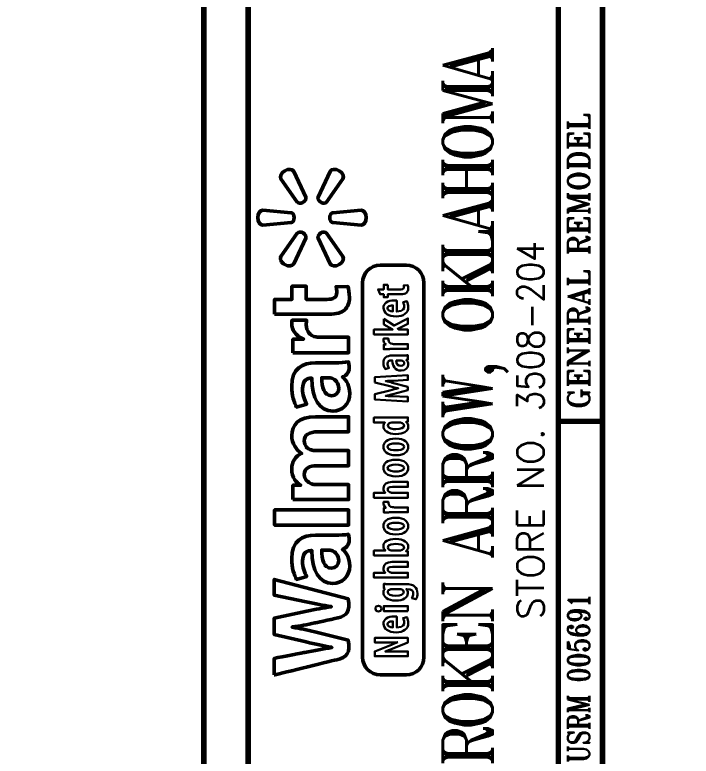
# Model space of a CAD drawing. Header units: inches. Extents: x 0 to 5040, y 0 to 3600.
# Drawn here: x 4582 to 5040, y 2233 to 2736 of the extents above; entities that cross this region are included whole.
import ezdxf

# ---------------------------------------------------------------- set-up
doc = ezdxf.new("R2010")
doc.units = ezdxf.units.IN
doc.header["$LTSCALE"] = 240
doc.header["$MEASUREMENT"] = 0
doc.linetypes.add('XBORDER$0$tb 30x42$0$TB$0$DOT2', pattern=[0.125, 0, -0.125])
doc.layers.get('0').update_dxf_attribs({"linetype": 'CONTINUOUS'})
for name, color, linetype in [('LEADER', 4, 'CONTINUOUS'), ('XBORDER$0$tb 30x42$0$g-anno-symb', 3, 'CONTINUOUS'), ('XBORDER$0$tb 30x42$0$g-anno-text', 2, 'CONTINUOUS')]:
    doc.layers.add(name, color=color, linetype=linetype)
doc.styles.add('XBORDER$0$tb 30x42$0$ROMANS', font='romans.shx')
doc.styles.add('XBORDER$0$tb 30x42$0$ROMANT', font='romant.shx')

# ---------------------------------------------------------------- blocks, each defined once
blk = doc.blocks.new('XBORDER$0$tb 30x42$0$WNM-LOGO')
at = {"color": 0, "linetype": 'ByBlock', "lineweight": 50}
blk.add_lwpolyline([(-0.4451, 0.1429), (-0.4451, 0.3792), (-0.5205, 0.3792), (-0.5205, 0.0081), (-0.4451, 0.0081)], close=True, dxfattribs=at)
at = {"color": 0, "linetype": 'ByBlock', "lineweight": 30}
blk.add_lwpolyline([(-0.9526, -0.2898), (-0.9278, -0.2898), (-0.9278, -0.1686), (-0.9526, -0.1686), (-0.9526, -0.2898)], dxfattribs=at)
at = {"color": 0, "linetype": 'ByBlock', "lineweight": 50}
for points, knots in [([(1.0227, 0.2806), (1.0354, 0.2806), (1.0459, 0.2872), (1.0473, 0.2957), (1.0473, 0.2957), (1.0599, 0.4382), (1.0599, 0.4382), (1.0599, 0.4523), (1.0434, 0.4639), (1.0227, 0.4639), (1.0019, 0.4639), (0.9855, 0.4523), (0.9855, 0.4382), (0.9855, 0.4382), (0.998, 0.2957), (0.998, 0.2957), (0.9994, 0.2872), (1.0099, 0.2806), (1.0227, 0.2806), (1.0227, 0.2806), (1.0227, 0.2806), (1.0227, 0.2806)], [0, 0, 0, 0, 1, 1, 1, 2, 2, 2, 3, 3, 3, 4, 4, 4, 5, 5, 5, 6, 6, 6, 7, 7, 7, 7]), ([(-1.2733, 0.3808), (-1.2733, 0.3808), (-1.2074, 0.1108), (-1.1969, 0.067), (-1.1847, 0.0158), (-1.1626, -0.003), (-1.0988, 0.0097), (-1.0988, 0.0097), (-1.0576, 0.1771), (-1.0576, 0.1771), (-1.0472, 0.2187), (-1.0402, 0.2483), (-1.0335, 0.2906), (-1.0335, 0.2906), (-1.0323, 0.2906), (-1.0323, 0.2906), (-1.0276, 0.2479), (-1.0209, 0.2185), (-1.0123, 0.1769), (-1.0123, 0.1769), (-0.9955, 0.1009), (-0.987, 0.061), (-0.9784, 0.0211), (-0.9544, -0.004), (-0.892, 0.0097), (-0.892, 0.0097), (-0.7939, 0.3808), (-0.7939, 0.3808), (-0.7939, 0.3808), (-0.8731, 0.3808), (-0.8731, 0.3808), (-0.8731, 0.3808), (-0.9066, 0.2204), (-0.9066, 0.2204), (-0.9156, 0.1736), (-0.9237, 0.1372), (-0.93, 0.0944), (-0.93, 0.0944), (-0.9312, 0.0944), (-0.9312, 0.0944), (-0.9369, 0.1367), (-0.9441, 0.1718), (-0.9533, 0.2172), (-0.9533, 0.2172), (-0.9881, 0.3808), (-0.9881, 0.3808), (-0.9881, 0.3808), (-1.0706, 0.3808), (-1.0706, 0.3808), (-1.0706, 0.3808), (-1.1079, 0.2214), (-1.1079, 0.2214), (-1.1185, 0.1729), (-1.1284, 0.1339), (-1.1346, 0.0926), (-1.1346, 0.0926), (-1.1358, 0.0926), (-1.1358, 0.0926), (-1.1422, 0.1314), (-1.1508, 0.1806), (-1.1601, 0.2275), (-1.1601, 0.2275), (-1.1822, 0.3415), (-1.19, 0.3808), (-1.19, 0.3808), (-1.2733, 0.3808), (-1.2733, 0.3808)], [0, 0, 0, 0, 1, 1, 1, 2, 2, 2, 3, 3, 3, 4, 4, 4, 5, 5, 5, 6, 6, 6, 7, 7, 7, 8, 8, 8, 9, 9, 9, 10, 10, 10, 11, 11, 11, 12, 12, 12, 13, 13, 13, 14, 14, 14, 15, 15, 15, 16, 16, 16, 17, 17, 17, 18, 18, 18, 19, 19, 19, 20, 20, 20, 21, 21, 21, 22, 22, 22, 22]), ([(0.5381, 0.3788), (0.5381, 0.3432), (0.5381, 0.1072), (0.5381, 0.1072), (0.5381, 0.0695), (0.5453, 0.043), (0.5605, 0.0269), (0.5737, 0.0127), (0.5956, 0.0036), (0.6218, 0.0036), (0.6441, 0.0036), (0.666, 0.0078), (0.6764, 0.0116), (0.6764, 0.0116), (0.6754, 0.0706), (0.6754, 0.0706), (0.6677, 0.0687), (0.6589, 0.0672), (0.6467, 0.0672), (0.6211, 0.0672), (0.6124, 0.0836), (0.6124, 0.1175), (0.6124, 0.1175), (0.6124, 0.2202), (0.6124, 0.2202), (0.6124, 0.2202), (0.6781, 0.2202), (0.6781, 0.2202), (0.6781, 0.2202), (0.6781, 0.2921), (0.6781, 0.2921), (0.6781, 0.2921), (0.6124, 0.2921), (0.6124, 0.2921), (0.6124, 0.2921), (0.6124, 0.3788), (0.6124, 0.3788), (0.6124, 0.3788), (0.5381, 0.3788), (0.5381, 0.3788)], [0, 0, 0, 0, 1, 1, 1, 2, 2, 2, 3, 3, 3, 4, 4, 4, 5, 5, 5, 6, 6, 6, 7, 7, 7, 8, 8, 8, 9, 9, 9, 10, 10, 10, 11, 11, 11, 12, 12, 12, 13, 13, 13, 13]), ([(0.9456, 0.236), (0.952, 0.247), (0.9515, 0.2595), (0.9448, 0.265), (0.9448, 0.265), (0.8277, 0.3471), (0.8277, 0.3471), (0.8155, 0.3542), (0.7972, 0.3457), (0.7868, 0.3277), (0.7765, 0.3097), (0.7782, 0.2897), (0.7905, 0.2827), (0.7905, 0.2827), (0.9201, 0.2223), (0.9201, 0.2223), (0.9282, 0.2193), (0.9393, 0.225), (0.9456, 0.2361), (0.9456, 0.2361), (0.9456, 0.236), (0.9456, 0.236)], [0, 0, 0, 0, 1, 1, 1, 2, 2, 2, 3, 3, 3, 4, 4, 4, 5, 5, 5, 6, 6, 6, 7, 7, 7, 7]), ([(1.0997, 0.2361), (1.1061, 0.225), (1.117, 0.2193), (1.1252, 0.2223), (1.1252, 0.2223), (1.2549, 0.2827), (1.2549, 0.2827), (1.2671, 0.2897), (1.2689, 0.3097), (1.2584, 0.3277), (1.2481, 0.3457), (1.2299, 0.3542), (1.2177, 0.3471), (1.2177, 0.3471), (1.1006, 0.265), (1.1006, 0.265), (1.0938, 0.2595), (1.0933, 0.247), (1.0997, 0.236), (1.0997, 0.236), (1.0997, 0.2361), (1.0997, 0.2361)], [0, 0, 0, 0, 1, 1, 1, 2, 2, 2, 3, 3, 3, 4, 4, 4, 5, 5, 5, 6, 6, 6, 7, 7, 7, 7]), ([(-0.5715, 0.1746), (-0.5715, 0.2377), (-0.5984, 0.2933), (-0.6895, 0.2933), (-0.7364, 0.2933), (-0.7735, 0.2801), (-0.7937, 0.2684), (-0.7937, 0.2684), (-0.7789, 0.2177), (-0.7789, 0.2177), (-0.7604, 0.2294), (-0.7309, 0.239), (-0.7029, 0.239), (-0.6567, 0.2392), (-0.6491, 0.2129), (-0.6491, 0.196), (-0.6491, 0.196), (-0.6491, 0.1921), (-0.6491, 0.1921), (-0.7499, 0.1922), (-0.8136, 0.1573), (-0.8136, 0.0863), (-0.8136, 0.0429), (-0.7812, 0.0022), (-0.7248, 0.0022), (-0.6901, 0.0022), (-0.6611, 0.016), (-0.6437, 0.0382), (-0.6437, 0.0382), (-0.642, 0.0382), (-0.642, 0.0382), (-0.642, 0.0382), (-0.6305, -0.0099), (-0.567, 0.0085), (-0.5704, 0.0285), (-0.5715, 0.0499), (-0.5715, 0.0756), (-0.5715, 0.0756), (-0.5715, 0.1746), (-0.5715, 0.1746)], [0, 0, 0, 0, 1, 1, 1, 2, 2, 2, 3, 3, 3, 4, 4, 4, 5, 5, 5, 6, 6, 6, 7, 7, 7, 8, 8, 8, 9, 9, 9, 10, 10, 10, 11, 11, 11, 12, 12, 12, 13, 13, 13, 13]), ([(-0.3929, 0.2869), (-0.3929, 0.2869), (-0.3929, 0.0081), (-0.3929, 0.0081), (-0.3929, 0.0081), (-0.3172, 0.0081), (-0.3172, 0.0081), (-0.3172, 0.0081), (-0.3172, 0.1716), (-0.3172, 0.1716), (-0.3172, 0.1793), (-0.3162, 0.1874), (-0.3136, 0.1944), (-0.3073, 0.2109), (-0.292, 0.2302), (-0.2675, 0.2302), (-0.237, 0.2302), (-0.2226, 0.2043), (-0.2226, 0.167), (-0.2226, 0.167), (-0.2226, 0.0081), (-0.2226, 0.0081), (-0.2226, 0.0081), (-0.1469, 0.0081), (-0.1469, 0.0081), (-0.1469, 0.0081), (-0.1469, 0.1736), (-0.1469, 0.1736), (-0.1469, 0.1809), (-0.146, 0.1897), (-0.1438, 0.1962), (-0.1376, 0.2149), (-0.1211, 0.2302), (-0.0983, 0.2302), (-0.0674, 0.2302), (-0.0525, 0.2047), (-0.0525, 0.1609), (-0.0525, 0.1609), (-0.0525, 0.0431), (-0.0525, 0.0081), (-0.0525, 0.0081), (0.0233, 0.0081), (0.0233, 0.0081), (0.0233, 0.0081), (0.0233, 0.1723), (0.0233, 0.1723), (0.0233, 0.2589), (-0.0207, 0.2932), (-0.0703, 0.2932), (-0.0924, 0.2932), (-0.1097, 0.2877), (-0.1254, 0.278), (-0.1386, 0.2699), (-0.1504, 0.2585), (-0.1607, 0.2433), (-0.1607, 0.2433), (-0.1618, 0.2433), (-0.1618, 0.2433), (-0.1738, 0.2733), (-0.202, 0.2932), (-0.2386, 0.2932), (-0.2858, 0.2932), (-0.307, 0.2693), (-0.3198, 0.249), (-0.3198, 0.249), (-0.321, 0.249), (-0.321, 0.249), (-0.321, 0.249), (-0.321, 0.2869), (-0.321, 0.2869), (-0.321, 0.2869), (-0.3929, 0.2869), (-0.3929, 0.2869)], [0, 0, 0, 0, 1, 1, 1, 2, 2, 2, 3, 3, 3, 4, 4, 4, 5, 5, 5, 6, 6, 6, 7, 7, 7, 8, 8, 8, 9, 9, 9, 10, 10, 10, 11, 11, 11, 12, 12, 12, 13, 13, 13, 14, 14, 14, 15, 15, 15, 16, 16, 16, 17, 17, 17, 18, 18, 18, 19, 19, 19, 20, 20, 20, 21, 21, 21, 22, 22, 22, 23, 23, 23, 24, 24, 24, 24]), ([(0.2942, 0.1745), (0.2942, 0.2377), (0.2672, 0.2933), (0.1759, 0.2933), (0.1291, 0.2933), (0.0919, 0.2801), (0.0717, 0.2684), (0.0717, 0.2684), (0.0865, 0.2176), (0.0865, 0.2176), (0.105, 0.2293), (0.1346, 0.239), (0.1626, 0.239), (0.2088, 0.2391), (0.2164, 0.2128), (0.2164, 0.1959), (0.2164, 0.1959), (0.2164, 0.1919), (0.2164, 0.1919), (0.1155, 0.1921), (0.0518, 0.1572), (0.0518, 0.086), (0.0518, 0.0426), (0.0843, 0.0019), (0.1407, 0.0019), (0.1754, 0.0019), (0.2045, 0.0157), (0.2218, 0.0379), (0.2218, 0.0379), (0.2236, 0.0379), (0.2236, 0.0379), (0.2236, 0.0379), (0.235, -0.0102), (0.2986, 0.0082), (0.2953, 0.0282), (0.2942, 0.0496), (0.2942, 0.0754), (0.2942, 0.0754), (0.2942, 0.1745), (0.2942, 0.1745)], [0, 0, 0, 0, 1, 1, 1, 2, 2, 2, 3, 3, 3, 4, 4, 4, 5, 5, 5, 6, 6, 6, 7, 7, 7, 8, 8, 8, 9, 9, 9, 10, 10, 10, 11, 11, 11, 12, 12, 12, 13, 13, 13, 13]), ([(0.3443, 0.2868), (0.3443, 0.2868), (0.3443, 0.008), (0.3443, 0.008), (0.3443, 0.008), (0.422, 0.008), (0.422, 0.008), (0.422, 0.008), (0.422, 0.1507), (0.422, 0.1507), (0.422, 0.1584), (0.4226, 0.1651), (0.4237, 0.1713), (0.4295, 0.2012), (0.4523, 0.2203), (0.4852, 0.2203), (0.4942, 0.2203), (0.5006, 0.2193), (0.5076, 0.2183), (0.5076, 0.2183), (0.5076, 0.2913), (0.5076, 0.2913), (0.5018, 0.2925), (0.4977, 0.2931), (0.4905, 0.2931), (0.4615, 0.2931), (0.4284, 0.2743), (0.4146, 0.2342), (0.4146, 0.2342), (0.4125, 0.2342), (0.4125, 0.2342), (0.4125, 0.2342), (0.4125, 0.2868), (0.4125, 0.2868), (0.4125, 0.2868), (0.3443, 0.2868), (0.3443, 0.2868)], [0, 0, 0, 0, 1, 1, 1, 2, 2, 2, 3, 3, 3, 4, 4, 4, 5, 5, 5, 6, 6, 6, 7, 7, 7, 8, 8, 8, 9, 9, 9, 10, 10, 10, 11, 11, 11, 12, 12, 12, 12]), ([(0.9456, 0.1471), (0.952, 0.1361), (0.9515, 0.1237), (0.9448, 0.1182), (0.9448, 0.1182), (0.8277, 0.036), (0.8277, 0.036), (0.8155, 0.029), (0.7972, 0.0375), (0.7868, 0.0554), (0.7765, 0.0734), (0.7782, 0.0934), (0.7905, 0.1005), (0.7905, 0.1005), (0.9201, 0.1608), (0.9201, 0.1608), (0.9282, 0.1639), (0.9393, 0.1581), (0.9456, 0.147), (0.9456, 0.147), (0.9456, 0.1471), (0.9456, 0.1471)], [0, 0, 0, 0, 1, 1, 1, 2, 2, 2, 3, 3, 3, 4, 4, 4, 5, 5, 5, 6, 6, 6, 7, 7, 7, 7]), ([(1.0997, 0.147), (1.1061, 0.1581), (1.117, 0.1639), (1.1252, 0.1608), (1.1252, 0.1608), (1.2549, 0.1005), (1.2549, 0.1005), (1.2671, 0.0934), (1.2689, 0.0734), (1.2584, 0.0554), (1.2481, 0.0375), (1.2299, 0.029), (1.2177, 0.036), (1.2177, 0.036), (1.1006, 0.1182), (1.1006, 0.1182), (1.0938, 0.1237), (1.0933, 0.1361), (1.0997, 0.1471), (1.0997, 0.1471), (1.0997, 0.147), (1.0997, 0.147)], [0, 0, 0, 0, 1, 1, 1, 2, 2, 2, 3, 3, 3, 4, 4, 4, 5, 5, 5, 6, 6, 6, 7, 7, 7, 7]), ([(-0.6467, 0.108), (-0.6467, 0.1028), (-0.6471, 0.0975), (-0.6485, 0.0929), (-0.6544, 0.0736), (-0.6744, 0.0573), (-0.6994, 0.0573), (-0.7202, 0.0573), (-0.7368, 0.0691), (-0.7368, 0.0941), (-0.7368, 0.1324), (-0.6946, 0.1429), (-0.6467, 0.1427), (-0.6467, 0.1427), (-0.6467, 0.108), (-0.6467, 0.108)], [0, 0, 0, 0, 1, 1, 1, 2, 2, 2, 3, 3, 3, 4, 4, 4, 5, 5, 5, 5]), ([(0.2188, 0.1078), (0.2188, 0.1026), (0.2183, 0.0973), (0.217, 0.0927), (0.2112, 0.0733), (0.1911, 0.057), (0.1661, 0.057), (0.1453, 0.057), (0.1287, 0.0689), (0.1287, 0.0938), (0.1287, 0.1322), (0.1709, 0.1428), (0.2188, 0.1425), (0.2188, 0.1425), (0.2188, 0.1078), (0.2188, 0.1078)], [0, 0, 0, 0, 1, 1, 1, 2, 2, 2, 3, 3, 3, 4, 4, 4, 5, 5, 5, 5]), ([(1.0227, 0.1026), (1.0354, 0.1026), (1.0459, 0.096), (1.0473, 0.0874), (1.0473, 0.0874), (1.0599, -0.0551), (1.0599, -0.0551), (1.0599, -0.0691), (1.0434, -0.0807), (1.0227, -0.0807), (1.0019, -0.0807), (0.9855, -0.0691), (0.9855, -0.0551), (0.9855, -0.0551), (0.998, 0.0874), (0.998, 0.0874), (0.9994, 0.096), (1.0099, 0.1026), (1.0227, 0.1026), (1.0227, 0.1026), (1.0227, 0.1026), (1.0227, 0.1026)], [0, 0, 0, 0, 1, 1, 1, 2, 2, 2, 3, 3, 3, 4, 4, 4, 5, 5, 5, 6, 6, 6, 7, 7, 7, 7]), ([(0.6961, -0.3698), (0.6961, -0.3698), (-1.1848, -0.3698), (-1.1848, -0.3698), (-1.2335, -0.3698), (-1.2733, -0.33), (-1.2733, -0.2813), (-1.2733, -0.2813), (-1.2733, -0.1511), (-1.2733, -0.1511), (-1.2733, -0.1024), (-1.2335, -0.0626), (-1.1848, -0.0626), (-1.1848, -0.0626), (0.6961, -0.0626), (0.6961, -0.0626), (0.7448, -0.0626), (0.7846, -0.1024), (0.7846, -0.1511), (0.7846, -0.1511), (0.7846, -0.2813), (0.7846, -0.2813), (0.7846, -0.33), (0.7448, -0.3698), (0.6961, -0.3698)], [0, 0, 0, 0, 1, 1, 1, 2, 2, 2, 3, 3, 3, 4, 4, 4, 5, 5, 5, 6, 6, 6, 7, 7, 7, 8, 8, 8, 8])]:
    blk.add_open_spline(points, degree=3, knots=knots, dxfattribs=at)
blk.add_open_spline([(1.1131, 0.2282), (1.1131, 0.2282), (1.113, 0.2282), (1.113, 0.2282)], degree=3, dxfattribs=at)
at = {"color": 0, "linetype": 'ByBlock', "lineweight": 30}
for points, knots in [([(-1.1091, -0.2388), (-1.113, -0.2282), (-1.1174, -0.2172), (-1.1214, -0.2071), (-1.1214, -0.2071), (-1.1552, -0.1234), (-1.1552, -0.1234), (-1.1552, -0.1234), (-1.1792, -0.1234), (-1.1792, -0.1234), (-1.1792, -0.1234), (-1.1792, -0.2898), (-1.1792, -0.2898), (-1.1792, -0.2898), (-1.155, -0.2898), (-1.155, -0.2898), (-1.155, -0.2898), (-1.155, -0.2314), (-1.155, -0.2314), (-1.155, -0.2077), (-1.1552, -0.1909), (-1.1558, -0.176), (-1.152, -0.187), (-1.1475, -0.1984), (-1.1423, -0.2108), (-1.1423, -0.2108), (-1.1101, -0.2898), (-1.1101, -0.2898), (-1.1101, -0.2898), (-1.0874, -0.2898), (-1.0874, -0.2898), (-1.0874, -0.2898), (-1.0874, -0.1234), (-1.0874, -0.1234), (-1.0874, -0.1234), (-1.1103, -0.1234), (-1.1103, -0.1234), (-1.1103, -0.1234), (-1.1103, -0.1837), (-1.1103, -0.1837), (-1.1103, -0.2035), (-1.1099, -0.2202), (-1.1091, -0.2388)], [0, 0, 0, 0, 1, 1, 1, 2, 2, 2, 3, 3, 3, 4, 4, 4, 5, 5, 5, 6, 6, 6, 7, 7, 7, 8, 8, 8, 9, 9, 9, 10, 10, 10, 11, 11, 11, 12, 12, 12, 13, 13, 13, 14, 14, 14, 14]), ([(-0.9406, -0.1269), (-0.9486, -0.1269), (-0.9546, -0.1333), (-0.9546, -0.1418), (-0.9546, -0.1504), (-0.9488, -0.1567), (-0.9408, -0.1567), (-0.9321, -0.1567), (-0.9263, -0.1507), (-0.9263, -0.1418), (-0.9263, -0.1329), (-0.932, -0.1269), (-0.9406, -0.1269)], [0, 0, 0, 0, 1, 1, 1, 2, 2, 2, 3, 3, 3, 4, 4, 4, 4]), ([(-0.7367, -0.167), (-0.7436, -0.167), (-0.7491, -0.1684), (-0.7541, -0.1715), (-0.7562, -0.1729), (-0.7582, -0.1746), (-0.76, -0.1764), (-0.76, -0.1764), (-0.76, -0.1191), (-0.76, -0.1191), (-0.76, -0.1191), (-0.7849, -0.1191), (-0.7849, -0.1191), (-0.7849, -0.1191), (-0.7849, -0.2898), (-0.7849, -0.2898), (-0.7849, -0.2898), (-0.76, -0.2898), (-0.76, -0.2898), (-0.76, -0.2898), (-0.76, -0.2123), (-0.76, -0.2123), (-0.76, -0.2094), (-0.7598, -0.2064), (-0.7594, -0.2044), (-0.7576, -0.1971), (-0.7535, -0.1883), (-0.7438, -0.1883), (-0.7406, -0.1883), (-0.7308, -0.1883), (-0.7308, -0.2126), (-0.7308, -0.2126), (-0.7308, -0.2898), (-0.7308, -0.2898), (-0.7308, -0.2898), (-0.706, -0.2898), (-0.706, -0.2898), (-0.706, -0.2898), (-0.706, -0.2104), (-0.706, -0.2104), (-0.706, -0.1832), (-0.7175, -0.167), (-0.7367, -0.167)], [0, 0, 0, 0, 1, 1, 1, 2, 2, 2, 3, 3, 3, 4, 4, 4, 5, 5, 5, 6, 6, 6, 7, 7, 7, 8, 8, 8, 9, 9, 9, 10, 10, 10, 11, 11, 11, 12, 12, 12, 13, 13, 13, 14, 14, 14, 14]), ([(-0.6259, -0.167), (-0.6355, -0.167), (-0.643, -0.1701), (-0.6488, -0.1766), (-0.6488, -0.1766), (-0.6488, -0.1191), (-0.6488, -0.1191), (-0.6488, -0.1191), (-0.6733, -0.1191), (-0.6733, -0.1191), (-0.6733, -0.1191), (-0.6733, -0.2593), (-0.6733, -0.2593), (-0.6733, -0.2648), (-0.6737, -0.2731), (-0.674, -0.2797), (-0.6741, -0.2824), (-0.6743, -0.2849), (-0.6743, -0.2868), (-0.6743, -0.2868), (-0.6744, -0.2898), (-0.6744, -0.2898), (-0.6744, -0.2898), (-0.6527, -0.2898), (-0.6527, -0.2898), (-0.6527, -0.2898), (-0.6519, -0.2801), (-0.6519, -0.2801), (-0.6475, -0.2864), (-0.6409, -0.2917), (-0.6296, -0.2917), (-0.6102, -0.2917), (-0.5905, -0.2721), (-0.5905, -0.2283), (-0.5905, -0.1905), (-0.6041, -0.167), (-0.6259, -0.167)], [0, 0, 0, 0, 1, 1, 1, 2, 2, 2, 3, 3, 3, 4, 4, 4, 5, 5, 5, 6, 6, 6, 7, 7, 7, 8, 8, 8, 9, 9, 9, 10, 10, 10, 11, 11, 11, 12, 12, 12, 12]), ([(-0.3351, -0.167), (-0.342, -0.167), (-0.3475, -0.1684), (-0.3525, -0.1715), (-0.3546, -0.1729), (-0.3567, -0.1746), (-0.3584, -0.1764), (-0.3584, -0.1764), (-0.3584, -0.1191), (-0.3584, -0.1191), (-0.3584, -0.1191), (-0.3833, -0.1191), (-0.3833, -0.1191), (-0.3833, -0.1191), (-0.3833, -0.2898), (-0.3833, -0.2898), (-0.3833, -0.2898), (-0.3584, -0.2898), (-0.3584, -0.2898), (-0.3584, -0.2898), (-0.3584, -0.2123), (-0.3584, -0.2123), (-0.3584, -0.2095), (-0.3582, -0.2064), (-0.3578, -0.2044), (-0.356, -0.1971), (-0.3519, -0.1883), (-0.3422, -0.1883), (-0.339, -0.1883), (-0.3292, -0.1883), (-0.3292, -0.2126), (-0.3292, -0.2126), (-0.3292, -0.2898), (-0.3292, -0.2898), (-0.3292, -0.2898), (-0.3044, -0.2898), (-0.3044, -0.2898), (-0.3044, -0.2898), (-0.3044, -0.2104), (-0.3044, -0.2104), (-0.3044, -0.1832), (-0.3159, -0.167), (-0.3351, -0.167)], [0, 0, 0, 0, 1, 1, 1, 2, 2, 2, 3, 3, 3, 4, 4, 4, 5, 5, 5, 6, 6, 6, 7, 7, 7, 8, 8, 8, 9, 9, 9, 10, 10, 10, 11, 11, 11, 12, 12, 12, 13, 13, 13, 14, 14, 14, 14]), ([(0.0193, -0.2801), (0.019, -0.2733), (0.0186, -0.2649), (0.0186, -0.2593), (0.0186, -0.2593), (0.0186, -0.1191), (0.0186, -0.1191), (0.0186, -0.1191), (-0.006, -0.1191), (-0.006, -0.1191), (-0.006, -0.1191), (-0.006, -0.1747), (-0.006, -0.1747), (-0.0109, -0.1697), (-0.0175, -0.167), (-0.0254, -0.167), (-0.0446, -0.167), (-0.0639, -0.1864), (-0.0639, -0.2297), (-0.0639, -0.268), (-0.0496, -0.2917), (-0.0266, -0.2917), (-0.0173, -0.2917), (-0.0089, -0.2877), (-0.0031, -0.2805), (-0.0031, -0.2805), (-0.0023, -0.2898), (-0.0023, -0.2898), (-0.0023, -0.2898), (0.0197, -0.2898), (0.0197, -0.2898), (0.0197, -0.2898), (0.0193, -0.2801), (0.0193, -0.2801)], [0, 0, 0, 0, 1, 1, 1, 2, 2, 2, 3, 3, 3, 4, 4, 4, 5, 5, 5, 6, 6, 6, 7, 7, 7, 8, 8, 8, 9, 9, 9, 10, 10, 10, 11, 11, 11, 11]), ([(0.1951, -0.1234), (0.1951, -0.1234), (0.1759, -0.199), (0.1759, -0.199), (0.1718, -0.2153), (0.1687, -0.2281), (0.166, -0.2415), (0.163, -0.2279), (0.1595, -0.2147), (0.1553, -0.1989), (0.1553, -0.1989), (0.1356, -0.1234), (0.1356, -0.1234), (0.1356, -0.1234), (0.1099, -0.1234), (0.1099, -0.1234), (0.1099, -0.1234), (0.0997, -0.2898), (0.0997, -0.2898), (0.0997, -0.2898), (0.1226, -0.2898), (0.1226, -0.2898), (0.1226, -0.2898), (0.1264, -0.2073), (0.1264, -0.2073), (0.1269, -0.1975), (0.1273, -0.1879), (0.1276, -0.1788), (0.1302, -0.1902), (0.1332, -0.2021), (0.1366, -0.2145), (0.1366, -0.2145), (0.1563, -0.2889), (0.1563, -0.2889), (0.1563, -0.2889), (0.1731, -0.2889), (0.1731, -0.2889), (0.1731, -0.2889), (0.1939, -0.2114), (0.1939, -0.2114), (0.1968, -0.2008), (0.1996, -0.1897), (0.2022, -0.1781), (0.2025, -0.1912), (0.2033, -0.2051), (0.2041, -0.2179), (0.2041, -0.2179), (0.2076, -0.2898), (0.2076, -0.2898), (0.2076, -0.2898), (0.2313, -0.2898), (0.2313, -0.2898), (0.2313, -0.2898), (0.2213, -0.1234), (0.2213, -0.1234), (0.2213, -0.1234), (0.1951, -0.1234), (0.1951, -0.1234)], [0, 0, 0, 0, 1, 1, 1, 2, 2, 2, 3, 3, 3, 4, 4, 4, 5, 5, 5, 6, 6, 6, 7, 7, 7, 8, 8, 8, 9, 9, 9, 10, 10, 10, 11, 11, 11, 12, 12, 12, 13, 13, 13, 14, 14, 14, 15, 15, 15, 16, 16, 16, 17, 17, 17, 18, 18, 18, 19, 19, 19, 19]), ([(0.5143, -0.1686), (0.5143, -0.1686), (0.4868, -0.1686), (0.4868, -0.1686), (0.4868, -0.1686), (0.4623, -0.2108), (0.4623, -0.2108), (0.4619, -0.2117), (0.4614, -0.2125), (0.461, -0.2133), (0.461, -0.2133), (0.461, -0.1191), (0.461, -0.1191), (0.461, -0.1191), (0.4364, -0.1191), (0.4364, -0.1191), (0.4364, -0.1191), (0.4364, -0.2898), (0.4364, -0.2898), (0.4364, -0.2898), (0.461, -0.2898), (0.461, -0.2898), (0.461, -0.2898), (0.461, -0.2442), (0.461, -0.2442), (0.461, -0.2442), (0.4645, -0.2386), (0.4645, -0.2386), (0.4645, -0.2386), (0.4888, -0.2898), (0.4888, -0.2898), (0.4888, -0.2898), (0.5167, -0.2898), (0.5167, -0.2898), (0.5167, -0.2898), (0.4808, -0.2203), (0.4808, -0.2203), (0.4808, -0.2203), (0.5143, -0.1686), (0.5143, -0.1686)], [0, 0, 0, 0, 1, 1, 1, 2, 2, 2, 3, 3, 3, 4, 4, 4, 5, 5, 5, 6, 6, 6, 7, 7, 7, 8, 8, 8, 9, 9, 9, 10, 10, 10, 11, 11, 11, 12, 12, 12, 13, 13, 13, 13]), ([(0.6855, -0.1883), (0.6855, -0.1883), (0.6855, -0.1686), (0.6855, -0.1686), (0.6855, -0.1686), (0.6626, -0.1686), (0.6626, -0.1686), (0.6626, -0.1686), (0.6626, -0.1403), (0.6626, -0.1403), (0.6626, -0.1403), (0.6378, -0.15), (0.6378, -0.15), (0.6378, -0.15), (0.6378, -0.1686), (0.6378, -0.1686), (0.6378, -0.1686), (0.6233, -0.1686), (0.6233, -0.1686), (0.6233, -0.1686), (0.6233, -0.1883), (0.6233, -0.1883), (0.6233, -0.1883), (0.6378, -0.1883), (0.6378, -0.1883), (0.6378, -0.1883), (0.6378, -0.2523), (0.6378, -0.2523), (0.6378, -0.2686), (0.64, -0.2773), (0.6457, -0.2834), (0.6503, -0.2886), (0.6573, -0.2913), (0.6665, -0.2913), (0.6726, -0.2913), (0.6775, -0.2906), (0.6815, -0.2892), (0.6815, -0.2892), (0.6836, -0.2885), (0.6836, -0.2885), (0.6836, -0.2885), (0.6823, -0.2687), (0.6823, -0.2687), (0.6823, -0.2687), (0.6789, -0.2695), (0.6789, -0.2695), (0.6771, -0.2699), (0.6749, -0.2701), (0.672, -0.2701), (0.6692, -0.2701), (0.6626, -0.2701), (0.6626, -0.254), (0.6626, -0.254), (0.6626, -0.1883), (0.6626, -0.1883), (0.6626, -0.1883), (0.6855, -0.1883), (0.6855, -0.1883)], [0, 0, 0, 0, 1, 1, 1, 2, 2, 2, 3, 3, 3, 4, 4, 4, 5, 5, 5, 6, 6, 6, 7, 7, 7, 8, 8, 8, 9, 9, 9, 10, 10, 10, 11, 11, 11, 12, 12, 12, 13, 13, 13, 14, 14, 14, 15, 15, 15, 16, 16, 16, 17, 17, 17, 18, 18, 18, 19, 19, 19, 19]), ([(-1.0162, -0.167), (-1.0421, -0.167), (-1.0595, -0.1925), (-1.0595, -0.2304), (-1.0595, -0.2685), (-1.0422, -0.2913), (-1.0133, -0.2913), (-1.0033, -0.2913), (-0.9928, -0.2891), (-0.9857, -0.2855), (-0.9857, -0.2855), (-0.9836, -0.2844), (-0.9836, -0.2844), (-0.9836, -0.2844), (-0.9882, -0.2652), (-0.9882, -0.2652), (-0.9882, -0.2652), (-0.9915, -0.2669), (-0.9915, -0.2669), (-0.9951, -0.2687), (-1.0011, -0.2708), (-1.0098, -0.2708), (-1.0159, -0.2708), (-1.034, -0.2708), (-1.0349, -0.2339), (-1.0349, -0.2339), (-0.9801, -0.2339), (-0.9801, -0.2339), (-0.9801, -0.2339), (-0.9799, -0.2312), (-0.9799, -0.2312), (-0.9796, -0.2281), (-0.9794, -0.225), (-0.9794, -0.2204), (-0.9794, -0.1879), (-0.9938, -0.167), (-1.0162, -0.167)], [0, 0, 0, 0, 1, 1, 1, 2, 2, 2, 3, 3, 3, 4, 4, 4, 5, 5, 5, 6, 6, 6, 7, 7, 7, 8, 8, 8, 9, 9, 9, 10, 10, 10, 11, 11, 11, 12, 12, 12, 12]), ([(-0.8395, -0.1765), (-0.8438, -0.1713), (-0.85, -0.167), (-0.8598, -0.167), (-0.8799, -0.167), (-0.9003, -0.1864), (-0.9003, -0.2297), (-0.9003, -0.2655), (-0.8851, -0.2896), (-0.8625, -0.2896), (-0.8544, -0.2896), (-0.8471, -0.2866), (-0.8421, -0.2814), (-0.8421, -0.2814), (-0.8421, -0.2843), (-0.8421, -0.2843), (-0.8421, -0.3129), (-0.8535, -0.3166), (-0.8635, -0.3166), (-0.8739, -0.3166), (-0.8815, -0.3133), (-0.8842, -0.3119), (-0.8842, -0.3119), (-0.8873, -0.3103), (-0.8873, -0.3103), (-0.8873, -0.3103), (-0.8935, -0.3303), (-0.8935, -0.3303), (-0.8935, -0.3303), (-0.8914, -0.3314), (-0.8914, -0.3314), (-0.8845, -0.3352), (-0.874, -0.3375), (-0.8639, -0.3375), (-0.85, -0.3375), (-0.838, -0.3328), (-0.8301, -0.3244), (-0.8221, -0.3157), (-0.8175, -0.3044), (-0.8175, -0.2721), (-0.8175, -0.2721), (-0.8175, -0.2075), (-0.8175, -0.2075), (-0.8175, -0.1945), (-0.8171, -0.1857), (-0.8168, -0.1786), (-0.8167, -0.176), (-0.8166, -0.1738), (-0.8165, -0.1717), (-0.8165, -0.1717), (-0.8164, -0.1686), (-0.8164, -0.1686), (-0.8164, -0.1686), (-0.8389, -0.1686), (-0.8389, -0.1686), (-0.8389, -0.1686), (-0.8395, -0.1765), (-0.8395, -0.1765)], [0, 0, 0, 0, 1, 1, 1, 2, 2, 2, 3, 3, 3, 4, 4, 4, 5, 5, 5, 6, 6, 6, 7, 7, 7, 8, 8, 8, 9, 9, 9, 10, 10, 10, 11, 11, 11, 12, 12, 12, 13, 13, 13, 14, 14, 14, 15, 15, 15, 16, 16, 16, 17, 17, 17, 18, 18, 18, 19, 19, 19, 19]), ([(-0.5252, -0.167), (-0.5449, -0.167), (-0.568, -0.1833), (-0.568, -0.2295), (-0.568, -0.2754), (-0.5465, -0.2917), (-0.5264, -0.2917), (-0.5059, -0.2917), (-0.4839, -0.2753), (-0.4839, -0.2292), (-0.4839, -0.1833), (-0.5053, -0.167), (-0.5252, -0.167)], [0, 0, 0, 0, 1, 1, 1, 2, 2, 2, 3, 3, 3, 4, 4, 4, 4]), ([(-0.4344, -0.18), (-0.4344, -0.18), (-0.435, -0.1686), (-0.435, -0.1686), (-0.435, -0.1686), (-0.4577, -0.1686), (-0.4577, -0.1686), (-0.4577, -0.1686), (-0.4577, -0.1716), (-0.4577, -0.1716), (-0.4576, -0.1749), (-0.4574, -0.1785), (-0.4573, -0.1823), (-0.457, -0.1887), (-0.4567, -0.1953), (-0.4567, -0.2014), (-0.4567, -0.2014), (-0.4567, -0.2898), (-0.4567, -0.2898), (-0.4567, -0.2898), (-0.4319, -0.2898), (-0.4319, -0.2898), (-0.4319, -0.2898), (-0.4319, -0.223), (-0.4319, -0.223), (-0.4319, -0.2193), (-0.4316, -0.2159), (-0.4312, -0.213), (-0.4293, -0.2004), (-0.4211, -0.1917), (-0.4113, -0.1917), (-0.4113, -0.1917), (-0.4044, -0.1917), (-0.4044, -0.1917), (-0.4044, -0.1917), (-0.4044, -0.1677), (-0.4044, -0.1677), (-0.4044, -0.1677), (-0.4068, -0.1672), (-0.4068, -0.1672), (-0.4165, -0.1654), (-0.4276, -0.1706), (-0.4344, -0.18)], [0, 0, 0, 0, 1, 1, 1, 2, 2, 2, 3, 3, 3, 4, 4, 4, 5, 5, 5, 6, 6, 6, 7, 7, 7, 8, 8, 8, 9, 9, 9, 10, 10, 10, 11, 11, 11, 12, 12, 12, 13, 13, 13, 14, 14, 14, 14]), ([(-0.2339, -0.167), (-0.2536, -0.167), (-0.2767, -0.1833), (-0.2767, -0.2295), (-0.2767, -0.2754), (-0.2552, -0.2917), (-0.2351, -0.2917), (-0.2146, -0.2917), (-0.1926, -0.2753), (-0.1926, -0.2292), (-0.1926, -0.1833), (-0.214, -0.167), (-0.2339, -0.167)], [0, 0, 0, 0, 1, 1, 1, 2, 2, 2, 3, 3, 3, 4, 4, 4, 4]), ([(-0.1276, -0.167), (-0.1473, -0.167), (-0.1703, -0.1833), (-0.1703, -0.2295), (-0.1703, -0.2754), (-0.1489, -0.2917), (-0.1288, -0.2917), (-0.1082, -0.2917), (-0.0863, -0.2753), (-0.0863, -0.2292), (-0.0863, -0.1833), (-0.1076, -0.167), (-0.1276, -0.167)], [0, 0, 0, 0, 1, 1, 1, 2, 2, 2, 3, 3, 3, 4, 4, 4, 4]), ([(0.3303, -0.2607), (0.3303, -0.2607), (0.3303, -0.2106), (0.3303, -0.2106), (0.3303, -0.1817), (0.3179, -0.167), (0.2934, -0.167), (0.2812, -0.167), (0.2699, -0.171), (0.264, -0.1751), (0.264, -0.1751), (0.2622, -0.1764), (0.2622, -0.1764), (0.2622, -0.1764), (0.2683, -0.195), (0.2683, -0.195), (0.2683, -0.195), (0.2715, -0.1928), (0.2715, -0.1928), (0.2769, -0.1892), (0.2829, -0.1874), (0.2895, -0.1874), (0.3008, -0.1874), (0.3055, -0.1941), (0.3055, -0.2104), (0.3055, -0.2104), (0.3055, -0.2111), (0.3055, -0.2111), (0.2805, -0.2122), (0.2549, -0.2244), (0.2549, -0.2559), (0.2549, -0.2767), (0.2679, -0.2917), (0.2858, -0.2917), (0.2947, -0.2917), (0.3024, -0.2883), (0.3081, -0.2818), (0.3081, -0.2818), (0.309, -0.2898), (0.309, -0.2898), (0.309, -0.2898), (0.3319, -0.2898), (0.3319, -0.2898), (0.3319, -0.2898), (0.3315, -0.2865), (0.3315, -0.2865), (0.3307, -0.2805), (0.3303, -0.2718), (0.3303, -0.2607)], [0, 0, 0, 0, 1, 1, 1, 2, 2, 2, 3, 3, 3, 4, 4, 4, 5, 5, 5, 6, 6, 6, 7, 7, 7, 8, 8, 8, 9, 9, 9, 10, 10, 10, 11, 11, 11, 12, 12, 12, 13, 13, 13, 14, 14, 14, 15, 15, 15, 16, 16, 16, 16]), ([(0.3855, -0.18), (0.3855, -0.18), (0.3849, -0.1686), (0.3849, -0.1686), (0.3849, -0.1686), (0.3621, -0.1686), (0.3621, -0.1686), (0.3621, -0.1686), (0.3622, -0.1717), (0.3622, -0.1717), (0.3623, -0.1748), (0.3625, -0.1783), (0.3626, -0.182), (0.3629, -0.1885), (0.3632, -0.1952), (0.3632, -0.2014), (0.3632, -0.2014), (0.3632, -0.2898), (0.3632, -0.2898), (0.3632, -0.2898), (0.388, -0.2898), (0.388, -0.2898), (0.388, -0.2898), (0.388, -0.223), (0.388, -0.223), (0.388, -0.2192), (0.3883, -0.2158), (0.3887, -0.213), (0.3906, -0.2004), (0.3988, -0.1917), (0.4086, -0.1917), (0.4086, -0.1917), (0.4155, -0.1917), (0.4155, -0.1917), (0.4155, -0.1917), (0.4155, -0.1677), (0.4155, -0.1677), (0.4155, -0.1677), (0.4131, -0.1672), (0.4131, -0.1672), (0.4034, -0.1654), (0.3923, -0.1705), (0.3855, -0.18)], [0, 0, 0, 0, 1, 1, 1, 2, 2, 2, 3, 3, 3, 4, 4, 4, 5, 5, 5, 6, 6, 6, 7, 7, 7, 8, 8, 8, 9, 9, 9, 10, 10, 10, 11, 11, 11, 12, 12, 12, 13, 13, 13, 14, 14, 14, 14]), ([(0.57, -0.167), (0.5442, -0.167), (0.5268, -0.1925), (0.5268, -0.2304), (0.5268, -0.2685), (0.544, -0.2913), (0.573, -0.2913), (0.5829, -0.2913), (0.5935, -0.2891), (0.6006, -0.2855), (0.6006, -0.2855), (0.6027, -0.2844), (0.6027, -0.2844), (0.6027, -0.2844), (0.5981, -0.2652), (0.5981, -0.2652), (0.5981, -0.2652), (0.5947, -0.2669), (0.5947, -0.2669), (0.5912, -0.2687), (0.5851, -0.2708), (0.5764, -0.2708), (0.5704, -0.2708), (0.5523, -0.2708), (0.5514, -0.2339), (0.5514, -0.2339), (0.6061, -0.2339), (0.6061, -0.2339), (0.6061, -0.2339), (0.6064, -0.2311), (0.6064, -0.2311), (0.6066, -0.2283), (0.6069, -0.2251), (0.6069, -0.2204), (0.6069, -0.1879), (0.5924, -0.167), (0.57, -0.167)], [0, 0, 0, 0, 1, 1, 1, 2, 2, 2, 3, 3, 3, 4, 4, 4, 5, 5, 5, 6, 6, 6, 7, 7, 7, 8, 8, 8, 9, 9, 9, 10, 10, 10, 11, 11, 11, 12, 12, 12, 12]), ([(-1.0182, -0.1872), (-1.0156, -0.1872), (-1.013, -0.1883), (-1.0109, -0.1905), (-1.0064, -0.1951), (-1.0038, -0.2035), (-1.0035, -0.2144), (-1.0035, -0.2144), (-1.0344, -0.2144), (-1.0344, -0.2144), (-1.0332, -0.2007), (-1.0278, -0.1872), (-1.0182, -0.1872)], [0, 0, 0, 0, 1, 1, 1, 2, 2, 2, 3, 3, 3, 4, 4, 4, 4]), ([(-0.8429, -0.2039), (-0.8424, -0.2057), (-0.8421, -0.2084), (-0.8421, -0.2114), (-0.8421, -0.2114), (-0.8421, -0.2447), (-0.8421, -0.2447), (-0.8421, -0.2485), (-0.8424, -0.2516), (-0.8432, -0.2544), (-0.8466, -0.2672), (-0.8529, -0.2687), (-0.8573, -0.2687), (-0.8685, -0.2687), (-0.8755, -0.2535), (-0.8755, -0.229), (-0.8755, -0.2041), (-0.8685, -0.1886), (-0.8573, -0.1886), (-0.8503, -0.1886), (-0.8455, -0.1937), (-0.8429, -0.2039)], [0, 0, 0, 0, 1, 1, 1, 2, 2, 2, 3, 3, 3, 4, 4, 4, 5, 5, 5, 6, 6, 6, 7, 7, 7, 7]), ([(-0.6335, -0.1886), (-0.6171, -0.1886), (-0.6154, -0.2168), (-0.6154, -0.229), (-0.6154, -0.2445), (-0.6177, -0.2706), (-0.6331, -0.2706), (-0.6399, -0.2706), (-0.6451, -0.2644), (-0.6481, -0.2529), (-0.6485, -0.251), (-0.6488, -0.2488), (-0.6488, -0.2464), (-0.6488, -0.2464), (-0.6488, -0.214), (-0.6488, -0.214), (-0.6488, -0.2115), (-0.6485, -0.2089), (-0.6483, -0.2066), (-0.6468, -0.1979), (-0.6408, -0.1886), (-0.6335, -0.1886)], [0, 0, 0, 0, 1, 1, 1, 2, 2, 2, 3, 3, 3, 4, 4, 4, 5, 5, 5, 6, 6, 6, 7, 7, 7, 7]), ([(-0.5255, -0.2713), (-0.5414, -0.2713), (-0.5432, -0.2419), (-0.5432, -0.2292), (-0.5432, -0.2194), (-0.5419, -0.1874), (-0.526, -0.1874), (-0.5133, -0.1874), (-0.5088, -0.209), (-0.5088, -0.2292), (-0.5088, -0.2496), (-0.5131, -0.2713), (-0.5255, -0.2713)], [0, 0, 0, 0, 1, 1, 1, 2, 2, 2, 3, 3, 3, 4, 4, 4, 4]), ([(-0.2342, -0.2713), (-0.2501, -0.2713), (-0.2518, -0.2419), (-0.2518, -0.2292), (-0.2518, -0.2194), (-0.2506, -0.1874), (-0.2346, -0.1874), (-0.222, -0.1874), (-0.2175, -0.209), (-0.2175, -0.2292), (-0.2175, -0.2496), (-0.2218, -0.2713), (-0.2342, -0.2713)], [0, 0, 0, 0, 1, 1, 1, 2, 2, 2, 3, 3, 3, 4, 4, 4, 4]), ([(-0.1278, -0.2713), (-0.1438, -0.2713), (-0.1455, -0.2419), (-0.1455, -0.2292), (-0.1455, -0.2194), (-0.1442, -0.1874), (-0.1283, -0.1874), (-0.1156, -0.1874), (-0.1111, -0.209), (-0.1111, -0.2292), (-0.1111, -0.2496), (-0.1155, -0.2713), (-0.1278, -0.2713)], [0, 0, 0, 0, 1, 1, 1, 2, 2, 2, 3, 3, 3, 4, 4, 4, 4]), ([(-0.006, -0.2157), (-0.006, -0.2157), (-0.006, -0.2461), (-0.006, -0.2461), (-0.006, -0.2488), (-0.0062, -0.2512), (-0.0066, -0.2531), (-0.0095, -0.2647), (-0.0147, -0.2706), (-0.0219, -0.2706), (-0.0324, -0.2706), (-0.0391, -0.2545), (-0.0391, -0.2297), (-0.0391, -0.2173), (-0.0374, -0.1886), (-0.021, -0.1886), (-0.0138, -0.1886), (-0.0073, -0.1973), (-0.0062, -0.2083), (-0.006, -0.2106), (-0.006, -0.2134), (-0.006, -0.2157)], [0, 0, 0, 0, 1, 1, 1, 2, 2, 2, 3, 3, 3, 4, 4, 4, 5, 5, 5, 6, 6, 6, 7, 7, 7, 7]), ([(0.5681, -0.1872), (0.5707, -0.1872), (0.5732, -0.1883), (0.5754, -0.1905), (0.5799, -0.1951), (0.5825, -0.2035), (0.5828, -0.2144), (0.5828, -0.2144), (0.5518, -0.2144), (0.5518, -0.2144), (0.5531, -0.2007), (0.5585, -0.1872), (0.5681, -0.1872)], [0, 0, 0, 0, 1, 1, 1, 2, 2, 2, 3, 3, 3, 4, 4, 4, 4]), ([(0.306, -0.2301), (0.306, -0.2301), (0.306, -0.2504), (0.306, -0.2504), (0.306, -0.2525), (0.3057, -0.2546), (0.3053, -0.2565), (0.3034, -0.2661), (0.2981, -0.2715), (0.2907, -0.2715), (0.2852, -0.2715), (0.2792, -0.2669), (0.2792, -0.254), (0.2792, -0.2389), (0.2882, -0.2309), (0.306, -0.2301)], [0, 0, 0, 0, 1, 1, 1, 2, 2, 2, 3, 3, 3, 4, 4, 4, 5, 5, 5, 5])]:
    blk.add_open_spline(points, degree=3, knots=knots, dxfattribs=at)
blk = doc.blocks.new('XBORDER')
at = {"layer": 'XBORDER$0$tb 30x42$0$g-anno-symb', "linetype": 'XBORDER$0$tb 30x42$0$TB$0$DOT2'}
blk.add_lwpolyline([(0, 0), (42, 0), (42, 30), (0, 30)], close=True, dxfattribs=at)
at = {"layer": 'XBORDER$0$tb 30x42$0$g-anno-symb', "color": 7, "const_width": 0.0312}
for points in [[(39.25, 0.5), (39.25, 29.5), (1.25, 29.5), (1.25, 0.5)], [(41.5, 17.25), (39.5, 17.25), (39.5, 23.75), (41.5, 23.75)]]:
    blk.add_lwpolyline(points, close=True, dxfattribs=at)
for points in [[(41.25, 17.25), (41.25, 23.75)], [(41.25, 20.5), (41.5, 20.5)]]:
    blk.add_lwpolyline(points, dxfattribs=at)
at = {"layer": 'XBORDER$0$tb 30x42$0$g-anno-symb', "xscale": 1.125, "yscale": 1.125, "zscale": 1.125, "rotation": 90}
blk.add_blockref('XBORDER$0$tb 30x42$0$WNM-LOGO', (40.0753, 20.5), dxfattribs=at)
at = {"layer": 'XBORDER$0$tb 30x42$0$g-anno-text', "style": 'XBORDER$0$tb 30x42$0$ROMANT'}
blk.add_text('GENERAL REMODEL', height=0.122717, rotation=90, dxfattribs=at).set_placement((41.4269, 20.569))
at = {"layer": 'XBORDER$0$tb 30x42$0$g-anno-text'}
for s, height, style, width, p in [('3508-204', 0.15, 'XBORDER$0$tb 30x42$0$ROMANS', 0.9, (41.1685, 20.5566)), ('USRM 005691', 0.122717, 'XBORDER$0$tb 30x42$0$ROMANT', 0.8, (41.4269, 18.5705))]:
    blk.add_text(s, height=height, rotation=90, dxfattribs=dict(at, style=style, width=width)).set_placement(p)
at = {"layer": 'XBORDER$0$tb 30x42$0$g-anno-text', "rotation": 90}
for s, insert, char_height, width, attachment_point, style in [('{\\W0.9;\\T0.8;BROKEN ARROW, OKLAHOMA}', (40.5983, 20.4661), 0.28125, 4.75, 2, 'XBORDER$0$tb 30x42$0$ROMANT'), ('STORE NO.', (41.0935, 19.9196), 0.15, 5.5, 5, 'XBORDER$0$tb 30x42$0$ROMANS')]:
    blk.add_mtext(s, dxfattribs=dict(at, insert=insert, char_height=char_height, width=width, attachment_point=attachment_point, style=style))

msp = doc.modelspace()

# ---------------------------------------------------------------- block references
at = {"layer": 'LEADER', "xscale": 120, "yscale": 120, "zscale": 120}
msp.add_blockref('XBORDER', (0, 0), dxfattribs=at)

doc.saveas('drawing.dxf')
